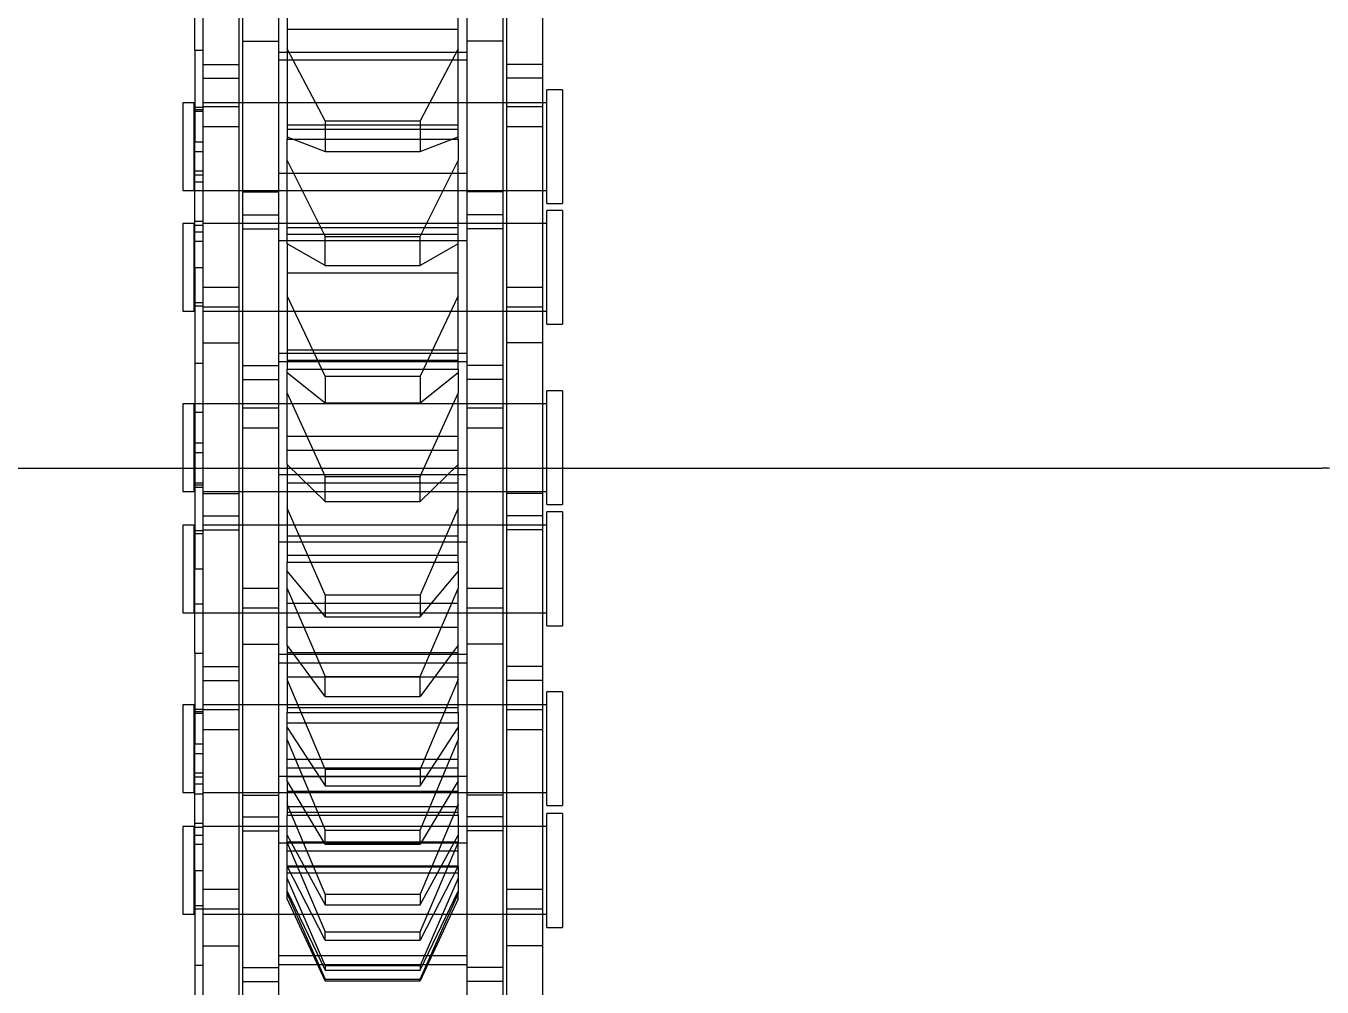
# Model space of a CAD drawing. Header units: metres. Extents: x 0 to 63075, y 0 to 44550.
# Drawn here: x 14120.7 to 14175.4, y 30838.2 to 30878.7 of the extents above; entities that cross this region are included whole.
import ezdxf

# ---------------------------------------------------------------- set-up
doc = ezdxf.new("R2010")
doc.units = ezdxf.units.M
doc.header["$LTSCALE"] = 75
doc.linetypes.add('HIDDEN2', pattern=[4.7625, 3.175, -1.5875])
for name, color, linetype in [('SDM', 7, 'Continuous'), ('SL1', 8, 'Continuous'), ('SL4', 4, 'Continuous'), ('ST1', 7, 'HIDDEN2')]:
    doc.layers.add(name, color=color, linetype=linetype)

# ---------------------------------------------------------------- blocks, each defined once
blk = doc.blocks.new('A$Cf5d57027')
at = {"layer": 'SL1'}
for radius, start, end in [(1221.5, 121.074746, 67.294357), (1158, 122.987753, 69.370009), (1150, 123.246853, 69.219881)]:
    blk.add_arc((6187.34, 9148.648), radius, start, end, dxfattribs=at)
blk = doc.blocks.new('A$Ca53c419a')
at = {"layer": 'SL4'}
blk.add_line((4459.475, 486.24), (4459.475, 421), dxfattribs=at)
blk.add_arc((4454.475, 421), 5, 270, 0, dxfattribs=at)
at = {"layer": 'ST1'}
for p, q in [((4444.373, 469), (4440.683, 469)), ((4440.683, 469), (4440.683, 468.526)), ((4444.373, 468.526), (4444.373, 469)), ((4445.813, 469), (4445.81, 469)), ((4445.81, 469), (4445.81, 468.526)), ((4449.5, 469), (4445.813, 469)), ((4449.5, 468.526), (4449.5, 469)), ((4457.072, 469), (4453.382, 469)), ((4453.382, 469), (4453.382, 468.526)), ((4457.072, 468.526), (4457.072, 469)), ((4458.491, 469), (4458.488, 469)), ((4458.488, 469), (4458.488, 468.526)), ((4462.178, 469), (4458.491, 469)), ((4462.178, 468.526), (4462.178, 469)), ((4469.772, 469), (4466.082, 469)), ((4466.082, 469), (4466.082, 468.526)), ((4469.772, 468.526), (4469.772, 469)), ((4471.17, 469), (4471.167, 469)), ((4471.167, 469), (4471.167, 468.526)), ((4474.857, 469), (4471.17, 469)), ((4474.857, 468.526), (4474.857, 469)), ((4442.528, 468.489), (4429.828, 468.489)), ((4439.353, 468.157), (4433.003, 468.157)), ((4438.529, 468.157), (4438.529, 468.489)), ((4439.353, 468.157), (4439.353, 466.637)), ((4448.448, 468.157), (4439.353, 468.157)), ((4440.683, 468.526), (4444.373, 468.526)), ((4440.683, 468.157), (4440.683, 466.637)), ((4440.683, 468.157), (4440.683, 453.659)), ((4440.897, 466.637), (4440.897, 468.157)), ((4440.908, 468.489), (4440.908, 468.157)), ((4441.052, 468.526), (4441.052, 468.157)), ((4441.735, 468.157), (4441.735, 466.637)), ((4442.528, 468.489), (4442.528, 468.157)), ((4442.528, 468.489), (4445.758, 468.489)), ((4443.635, 468.489), (4443.635, 468.157)), ((4444.004, 468.157), (4444.004, 468.526)), ((4444.343, 468.489), (4444.343, 468.157)), ((4444.373, 466.637), (4444.373, 468.157)), ((4444.373, 453.659), (4444.373, 468.157)), ((4444.516, 468.489), (4444.516, 468.157)), ((4445.758, 468.489), (4445.758, 468.157)), ((4445.758, 468.489), (4447.863, 468.489)), ((4445.81, 468.526), (4449.5, 468.526)), ((4445.81, 468.157), (4445.81, 466.637)), ((4445.81, 468.157), (4445.81, 453.659)), ((4446.179, 468.526), (4446.179, 468.157)), ((4446.464, 468.489), (4446.464, 468.157)), ((4446.636, 468.489), (4446.636, 468.157)), ((4447.447, 468.489), (4447.447, 468.157)), ((4447.863, 468.489), (4447.863, 468.157)), ((4451.675, 468.489), (4447.863, 468.489)), ((4449.307, 468.157), (4448.448, 468.157)), ((4448.448, 466.637), (4448.448, 468.157)), ((4449.131, 468.157), (4449.131, 468.526)), ((4449.22, 468.489), (4449.22, 468.157)), ((4458.402, 468.157), (4449.307, 468.157)), ((4449.307, 468.157), (4449.307, 466.637)), ((4449.323, 468.489), (4449.323, 468.157)), ((4449.5, 466.637), (4449.5, 468.157)), ((4449.5, 453.659), (4449.5, 468.157)), ((4450.532, 468.157), (4450.532, 466.637)), ((4451.117, 468.157), (4451.117, 466.637)), ((4451.675, 468.489), (4455.227, 468.489)), ((4451.675, 468.489), (4451.675, 468.157)), ((4453.382, 468.526), (4457.072, 468.526)), ((4453.382, 468.489), (4453.382, 466.637)), ((4453.382, 468.157), (4453.382, 453.659)), ((4453.751, 468.526), (4453.751, 468.157)), ((4455.227, 468.489), (4455.227, 468.157)), ((4467.927, 468.489), (4455.227, 468.489)), ((4456.703, 468.157), (4456.703, 468.526)), ((4456.847, 468.489), (4456.847, 468.157)), ((4456.872, 468.157), (4456.872, 466.637)), ((4457.072, 466.637), (4457.072, 468.157)), ((4457.072, 453.659), (4457.072, 468.157)), ((4457.456, 468.157), (4457.456, 466.637)), ((4458.402, 468.157), (4458.402, 466.637)), ((4464.752, 468.157), (4458.402, 468.157)), ((4458.488, 468.526), (4462.178, 468.526)), ((4458.488, 468.157), (4458.488, 466.637)), ((4458.488, 468.157), (4458.488, 453.659)), ((4458.665, 468.489), (4458.665, 468.157)), ((4458.769, 468.489), (4458.769, 468.157)), ((4458.857, 468.526), (4458.857, 468.157)), ((4460.126, 468.489), (4460.126, 468.157)), ((4460.541, 468.489), (4460.541, 468.157)), ((4461.809, 468.157), (4461.809, 468.526)), ((4462.178, 466.637), (4462.178, 468.489)), ((4462.178, 453.659), (4462.178, 468.157)), ((4463.885, 468.157), (4463.885, 468.489)), ((4464.752, 468.157), (4464.752, 466.637)), ((4473.847, 468.157), (4464.752, 468.157)), ((4466.082, 468.526), (4469.772, 468.526)), ((4466.082, 468.157), (4466.082, 466.637)), ((4466.082, 468.157), (4466.082, 453.659)), ((4466.253, 466.637), (4466.253, 468.157)), ((4466.308, 468.489), (4466.308, 468.157)), ((4466.451, 468.526), (4466.451, 468.157)), ((4467.092, 468.157), (4467.092, 466.637)), ((4467.927, 468.489), (4467.927, 468.157)), ((4467.927, 468.489), (4471.158, 468.489)), ((4469.034, 468.489), (4469.034, 468.157)), ((4469.403, 468.157), (4469.403, 468.526)), ((4469.7, 468.489), (4469.7, 468.157)), ((4469.772, 466.637), (4469.772, 468.157)), ((4469.772, 453.659), (4469.772, 468.157)), ((4469.873, 468.489), (4469.873, 468.157)), ((4471.158, 468.489), (4471.158, 468.157)), ((4471.158, 468.489), (4473.219, 468.489)), ((4471.167, 468.526), (4474.857, 468.526)), ((4471.167, 468.157), (4471.167, 466.637)), ((4471.167, 468.157), (4471.167, 453.659)), ((4471.536, 468.526), (4471.536, 468.157)), ((4471.82, 468.489), (4471.82, 468.157)), ((4471.993, 468.489), (4471.993, 468.157)), ((4472.804, 468.489), (4472.804, 468.157)), ((4473.219, 468.489), (4473.219, 468.157)), ((4477.075, 468.489), (4473.219, 468.489)), ((4474.707, 468.157), (4473.847, 468.157)), ((4473.847, 466.637), (4473.847, 468.157)), ((4474.488, 468.157), (4474.488, 468.526)), ((4474.576, 468.489), (4474.576, 468.157)), ((4474.68, 468.489), (4474.68, 468.157)), ((4483.802, 468.157), (4474.707, 468.157)), ((4474.707, 468.157), (4474.707, 466.637)), ((4474.857, 466.637), (4474.857, 468.157)), ((4474.857, 453.659), (4474.857, 468.157)), ((4475.889, 468.157), (4475.889, 466.637)), ((4476.473, 468.157), (4476.473, 466.637)), ((4477.075, 468.489), (4480.627, 468.489)), ((4477.075, 468.489), (4477.075, 468.157)), ((4439.353, 466.637), (4433.003, 466.637)), ((4445.703, 466.485), (4436.608, 466.485)), ((4437.854, 466.485), (4437.854, 464.965)), ((4438.438, 466.485), (4438.438, 464.965)), ((4448.448, 466.637), (4439.353, 466.637)), ((4440.683, 466.485), (4440.683, 464.965)), ((4444.193, 466.485), (4444.193, 464.965)), ((4444.373, 464.965), (4444.373, 466.485)), ((4444.778, 466.485), (4444.778, 464.965)), ((4445.703, 466.485), (4445.703, 464.965)), ((4452.053, 466.485), (4445.703, 466.485)), ((4445.81, 466.485), (4445.81, 464.965)), ((4449.307, 466.637), (4448.448, 466.637)), ((4458.402, 466.637), (4449.307, 466.637)), ((4449.5, 464.965), (4449.5, 466.485)), ((4452.053, 466.485), (4452.053, 464.965)), ((4461.148, 466.485), (4452.053, 466.485)), ((4453.382, 466.485), (4453.382, 464.965)), ((4453.575, 464.965), (4453.575, 466.485)), ((4454.413, 466.485), (4454.413, 464.965)), ((4457.072, 464.965), (4457.072, 466.485)), ((4464.752, 466.637), (4458.402, 466.637)), ((4458.488, 466.485), (4458.488, 464.965)), ((4462.007, 466.485), (4461.148, 466.485)), ((4461.148, 464.965), (4461.148, 466.485)), ((4471.102, 466.485), (4462.007, 466.485)), ((4462.007, 466.485), (4462.007, 464.965)), ((4462.178, 464.965), (4462.178, 466.485)), ((4463.211, 466.485), (4463.211, 464.965)), ((4463.795, 466.485), (4463.795, 464.965)), ((4473.847, 466.637), (4464.752, 466.637)), ((4466.082, 466.485), (4466.082, 464.965)), ((4469.55, 466.485), (4469.55, 464.965)), ((4469.772, 464.965), (4469.772, 466.485)), ((4470.134, 466.485), (4470.134, 464.965)), ((4471.102, 466.485), (4471.102, 464.965)), ((4477.452, 466.485), (4471.102, 466.485)), ((4471.167, 466.485), (4471.167, 464.965)), ((4474.707, 466.637), (4473.847, 466.637)), ((4483.802, 466.637), (4474.707, 466.637)), ((4474.857, 464.965), (4474.857, 466.485)), ((4477.452, 466.485), (4477.452, 464.965)), ((4486.547, 466.485), (4477.452, 466.485)), ((4445.703, 464.965), (4436.608, 464.965)), ((4438.568, 464.965), (4438.568, 457.035)), ((4438.937, 457.035), (4438.937, 464.965)), ((4440.683, 464.965), (4440.683, 457.035)), ((4443.695, 464.965), (4443.695, 457.035)), ((4444.373, 457.035), (4444.373, 464.965)), ((4452.053, 464.965), (4445.703, 464.965)), ((4445.81, 464.965), (4445.81, 457.035)), ((4446.488, 457.035), (4446.488, 464.965)), ((4449.5, 457.035), (4449.5, 464.965)), ((4451.268, 464.965), (4451.268, 457.035)), ((4451.615, 457.035), (4451.615, 464.965)), ((4461.148, 464.965), (4452.053, 464.965)), ((4453.382, 464.965), (4453.382, 457.035)), ((4456.373, 464.965), (4456.373, 457.035)), ((4457.072, 457.035), (4457.072, 464.965)), ((4458.488, 464.965), (4458.488, 457.035)), ((4459.188, 457.035), (4459.188, 464.965)), ((4462.007, 464.965), (4461.148, 464.965)), ((4471.102, 464.965), (4462.007, 464.965)), ((4462.178, 457.035), (4462.178, 464.965)), ((4463.967, 464.965), (4463.967, 457.035)), ((4464.293, 457.035), (4464.293, 464.965)), ((4466.082, 464.965), (4466.082, 457.035)), ((4469.052, 464.965), (4469.052, 457.035)), ((4469.772, 457.035), (4469.772, 464.965)), ((4477.452, 464.965), (4471.102, 464.965)), ((4471.167, 464.965), (4471.167, 457.035)), ((4471.887, 457.035), (4471.887, 464.965)), ((4474.857, 457.035), (4474.857, 464.965)), ((4476.667, 464.965), (4476.667, 457.035)), ((4476.972, 457.035), (4476.972, 464.965)), ((4486.547, 464.965), (4477.452, 464.965)), ((4437.873, 463), (4441.326, 464.6)), ((4441.545, 464.6), (4437.949, 463)), ((4441.652, 464.6), (4438.333, 463)), ((4438.526, 463), (4442.208, 464.6)), ((4439.593, 463), (4442.708, 464.6)), ((4443.693, 464.6), (4439.935, 463)), ((4444.011, 464.6), (4441.076, 463)), ((4441.326, 464.6), (4441.545, 464.6)), ((4441.532, 463), (4445.323, 464.6)), ((4441.545, 464.6), (4442.679, 464.6)), ((4442.43, 464.6), (4442.43, 457.4)), ((4442.679, 464.6), (4442.679, 457.4)), ((4442.708, 464.6), (4443.693, 464.6)), ((4442.725, 464.6), (4442.725, 457.4)), ((4443.357, 464.6), (4443.357, 457.4)), ((4443.631, 463), (4446.306, 464.6)), ((4443.693, 464.6), (4444.852, 464.6)), ((4443.73, 464.6), (4443.73, 457.4)), ((4448.027, 464.6), (4444.228, 463)), ((4444.852, 464.6), (4444.852, 457.4)), ((4446.306, 464.6), (4444.852, 464.6)), ((4444.988, 464.6), (4444.988, 457.4)), ((4445.206, 457.4), (4445.206, 464.6)), ((4445.845, 457.4), (4445.845, 464.6)), ((4448.546, 464.6), (4446.09, 463)), ((4446.306, 464.6), (4448.027, 464.6)), ((4446.481, 464.6), (4446.481, 457.4)), ((4446.793, 463), (4450.572, 464.6)), ((4446.833, 457.4), (4446.833, 464.6)), ((4447.215, 464.6), (4447.215, 457.4)), ((4448.027, 464.6), (4449.174, 464.6)), ((4448.731, 457.4), (4448.731, 464.6)), ((4449.174, 464.6), (4449.174, 457.4)), ((4452.008, 464.6), (4449.174, 464.6)), ((4449.395, 464.6), (4449.395, 457.4)), ((4449.857, 463), (4452.008, 464.6)), ((4450.673, 457.4), (4450.673, 464.6)), ((4454.408, 464.6), (4450.69, 463)), ((4451.702, 464.6), (4451.702, 457.4)), ((4452.008, 464.6), (4454.408, 464.6)), ((4452.773, 464.6), (4452.773, 457.4)), ((4455.111, 464.6), (4453.212, 463)), ((4453.768, 457.4), (4453.768, 464.6)), ((4454.141, 463), (4457.786, 464.6)), ((4454.408, 464.6), (4455.506, 464.6)), ((4455.506, 464.6), (4455.506, 457.4)), ((4459.628, 464.6), (4455.506, 464.6)), ((4455.806, 464.6), (4455.806, 457.4)), ((4456.604, 457.4), (4456.604, 464.6)), ((4458.071, 463), (4459.628, 464.6)), ((4458.851, 464.6), (4458.851, 457.4)), ((4462.631, 464.6), (4459.114, 463)), ((4459.628, 464.6), (4462.631, 464.6)), ((4460.225, 464.6), (4460.225, 457.4)), ((4460.797, 457.4), (4460.797, 464.6)), ((4463.496, 464.6), (4462.215, 463)), ((4462.631, 464.6), (4463.645, 464.6)), ((4463.339, 463), (4466.733, 464.6)), ((4463.645, 464.6), (4463.645, 457.4)), ((4468.922, 464.6), (4463.645, 464.6)), ((4464.013, 464.6), (4464.013, 457.4)), ((4464.435, 457.4), (4464.435, 464.6)), ((4467.7, 464.6), (4467.7, 457.4)), ((4468.009, 463), (4468.922, 464.6)), ((4468.922, 464.6), (4472.432, 464.6)), ((4472.432, 464.6), (4469.228, 463)), ((4469.332, 464.6), (4469.332, 457.4)), ((4469.591, 457.4), (4469.591, 464.6)), ((4472.432, 464.6), (4473.329, 464.6)), ((4473.43, 464.6), (4472.809, 463)), ((4473.329, 464.6), (4473.329, 457.4)), ((4479.591, 464.6), (4473.329, 464.6)), ((4473.754, 464.6), (4473.754, 457.4)), ((4473.914, 457.4), (4473.914, 464.6)), ((4474.092, 463), (4477.126, 464.6)), ((4477.963, 464.6), (4477.963, 457.4)), ((4437.873, 463), (4437.949, 463)), ((4437.873, 463), (4437.873, 459)), ((4437.949, 463), (4437.949, 459)), ((4438.333, 463), (4438.333, 459)), ((4438.526, 463), (4438.333, 463)), ((4438.526, 463), (4438.526, 459)), ((4439.593, 463), (4439.935, 463)), ((4439.593, 463), (4439.593, 459)), ((4439.935, 463), (4439.935, 459)), ((4441.076, 463), (4441.076, 459)), ((4441.532, 463), (4441.076, 463)), ((4441.532, 463), (4441.532, 459)), ((4443.631, 463), (4444.228, 463)), ((4443.631, 463), (4443.631, 459)), ((4444.228, 463), (4444.228, 459)), ((4446.09, 463), (4446.09, 459)), ((4446.793, 463), (4446.09, 463)), ((4446.793, 463), (4446.793, 459)), ((4449.857, 463), (4450.69, 463)), ((4449.857, 463), (4449.857, 459)), ((4450.69, 463), (4450.69, 459)), ((4453.212, 463), (4453.212, 459)), ((4454.141, 463), (4453.212, 463)), ((4454.141, 463), (4454.141, 459)), ((4458.071, 463), (4459.114, 463)), ((4458.071, 463), (4458.071, 459)), ((4459.114, 463), (4459.114, 459)), ((4462.215, 463), (4462.215, 459)), ((4463.339, 463), (4462.215, 463)), ((4463.339, 463), (4463.339, 459)), ((4468.009, 463), (4468.009, 459)), ((4468.009, 463), (4469.228, 463)), ((4469.228, 463), (4469.228, 459)), ((4472.809, 463), (4472.809, 459)), ((4474.092, 463), (4472.809, 463)), ((4474.092, 463), (4474.092, 459)), ((4441.326, 457.4), (4437.873, 459)), ((4437.873, 459), (4437.949, 459)), ((4437.949, 459), (4441.545, 457.4)), ((4438.333, 459), (4441.652, 457.4)), ((4438.526, 459), (4438.333, 459)), ((4442.208, 457.4), (4438.526, 459)), ((4442.708, 457.4), (4439.593, 459)), ((4439.593, 459), (4439.935, 459)), ((4439.935, 459), (4443.693, 457.4)), ((4441.076, 459), (4444.011, 457.4)), ((4441.532, 459), (4441.076, 459)), ((4445.323, 457.4), (4441.532, 459)), ((4446.306, 457.4), (4443.631, 459)), ((4443.631, 459), (4444.228, 459)), ((4444.228, 459), (4448.027, 457.4)), ((4446.09, 459), (4448.546, 457.4)), ((4446.793, 459), (4446.09, 459)), ((4450.572, 457.4), (4446.793, 459)), ((4452.008, 457.4), (4449.857, 459)), ((4449.857, 459), (4450.69, 459)), ((4450.69, 459), (4454.408, 457.4)), ((4453.212, 459), (4455.111, 457.4)), ((4454.141, 459), (4453.212, 459)), ((4457.786, 457.4), (4454.141, 459)), ((4459.628, 457.4), (4458.071, 459)), ((4458.071, 459), (4459.114, 459)), ((4459.114, 459), (4462.631, 457.4)), ((4462.215, 459), (4463.496, 457.4)), ((4463.339, 459), (4462.215, 459)), ((4466.733, 457.4), (4463.339, 459)), ((4468.009, 459), (4469.228, 459)), ((4468.922, 457.4), (4468.009, 459)), ((4469.228, 459), (4472.432, 457.4)), ((4472.809, 459), (4473.43, 457.4)), ((4474.092, 459), (4472.809, 459)), ((4477.126, 457.4), (4474.092, 459)), ((4441.326, 457.4), (4441.545, 457.4)), ((4442.679, 457.4), (4441.545, 457.4)), ((4442.708, 457.4), (4443.693, 457.4)), ((4444.852, 457.4), (4443.693, 457.4)), ((4444.852, 457.4), (4446.306, 457.4)), ((4446.306, 457.4), (4448.027, 457.4)), ((4449.174, 457.4), (4448.027, 457.4)), ((4449.174, 457.4), (4452.008, 457.4)), ((4452.008, 457.4), (4454.408, 457.4)), ((4455.506, 457.4), (4454.408, 457.4)), ((4455.506, 457.4), (4459.628, 457.4)), ((4459.628, 457.4), (4462.631, 457.4)), ((4463.645, 457.4), (4462.631, 457.4)), ((4463.645, 457.4), (4468.922, 457.4)), ((4468.922, 457.4), (4472.432, 457.4)), ((4473.329, 457.4), (4472.432, 457.4)), ((4473.329, 457.4), (4479.591, 457.4)), ((4445.703, 457.035), (4436.608, 457.035)), ((4437.854, 455.515), (4437.854, 457.035)), ((4438.438, 455.515), (4438.438, 457.035)), ((4440.683, 457.035), (4440.683, 455.515)), ((4444.193, 455.515), (4444.193, 457.035)), ((4444.373, 455.515), (4444.373, 457.035)), ((4444.778, 455.515), (4444.778, 457.035)), ((4445.703, 455.515), (4445.703, 457.035)), ((4452.053, 457.035), (4445.703, 457.035)), ((4445.81, 457.035), (4445.81, 455.515)), ((4449.5, 455.515), (4449.5, 457.035)), ((4452.053, 455.515), (4452.053, 457.035)), ((4461.148, 457.035), (4452.053, 457.035)), ((4453.382, 457.035), (4453.382, 455.515)), ((4453.575, 455.515), (4453.575, 457.035)), ((4454.413, 457.035), (4454.413, 455.515)), ((4457.072, 455.515), (4457.072, 457.035)), ((4458.488, 457.035), (4458.488, 455.515)), ((4462.007, 457.035), (4461.148, 457.035)), ((4461.148, 455.515), (4461.148, 457.035)), ((4471.102, 457.035), (4462.007, 457.035)), ((4462.007, 457.035), (4462.007, 455.515)), ((4462.178, 455.515), (4462.178, 457.035)), ((4463.211, 455.515), (4463.211, 457.035)), ((4463.795, 455.515), (4463.795, 457.035)), ((4466.082, 457.035), (4466.082, 455.515)), ((4469.55, 455.515), (4469.55, 457.035)), ((4469.772, 455.515), (4469.772, 457.035)), ((4470.134, 455.515), (4470.134, 457.035)), ((4471.102, 455.515), (4471.102, 457.035)), ((4477.452, 457.035), (4471.102, 457.035)), ((4471.167, 457.035), (4471.167, 455.515)), ((4474.857, 455.515), (4474.857, 457.035)), ((4477.452, 455.515), (4477.452, 457.035)), ((4486.547, 457.035), (4477.452, 457.035)), ((4445.703, 455.515), (4436.608, 455.515)), ((4452.053, 455.515), (4445.703, 455.515)), ((4461.148, 455.515), (4452.053, 455.515)), ((4462.007, 455.515), (4461.148, 455.515)), ((4471.102, 455.515), (4462.007, 455.515)), ((4477.452, 455.515), (4471.102, 455.515)), ((4486.547, 455.515), (4477.452, 455.515)), ((4439.353, 455.363), (4433.003, 455.363)), ((4439.353, 453.843), (4439.353, 455.363)), ((4448.448, 455.363), (4439.353, 455.363)), ((4440.683, 455.363), (4440.683, 453.843)), ((4440.897, 453.843), (4440.897, 455.363)), ((4441.735, 455.363), (4441.735, 453.843)), ((4444.373, 453.843), (4444.373, 455.363)), ((4445.81, 455.363), (4445.81, 453.843)), ((4449.307, 455.363), (4448.448, 455.363)), ((4448.448, 453.843), (4448.448, 455.363)), ((4458.402, 455.363), (4449.307, 455.363)), ((4449.307, 455.363), (4449.307, 453.843)), ((4449.5, 453.843), (4449.5, 455.363)), ((4450.532, 453.843), (4450.532, 455.363)), ((4451.117, 453.843), (4451.117, 455.363)), ((4453.382, 455.363), (4453.382, 453.843)), ((4456.872, 453.843), (4456.872, 455.363)), ((4457.072, 453.843), (4457.072, 455.363)), ((4457.456, 453.843), (4457.456, 455.363)), ((4458.402, 453.843), (4458.402, 455.363)), ((4464.752, 455.363), (4458.402, 455.363)), ((4458.488, 455.363), (4458.488, 453.843)), ((4462.178, 453.843), (4462.178, 455.363)), ((4464.752, 453.843), (4464.752, 455.363)), ((4473.847, 455.363), (4464.752, 455.363)), ((4466.082, 455.363), (4466.082, 453.843)), ((4466.253, 453.843), (4466.253, 455.363)), ((4467.092, 455.363), (4467.092, 453.843)), ((4469.772, 453.843), (4469.772, 455.363)), ((4471.167, 455.363), (4471.167, 453.843)), ((4474.707, 455.363), (4473.847, 455.363)), ((4473.847, 453.843), (4473.847, 455.363)), ((4483.802, 455.363), (4474.707, 455.363)), ((4474.707, 455.363), (4474.707, 453.843)), ((4474.857, 453.843), (4474.857, 455.363)), ((4475.889, 453.843), (4475.889, 455.363)), ((4476.473, 453.843), (4476.473, 455.363)), ((4439.353, 453.843), (4433.003, 453.843)), ((4448.448, 453.843), (4439.353, 453.843)), ((4449.307, 453.843), (4448.448, 453.843)), ((4458.402, 453.843), (4449.307, 453.843)), ((4464.752, 453.843), (4458.402, 453.843)), ((4473.847, 453.843), (4464.752, 453.843)), ((4474.707, 453.843), (4473.847, 453.843)), ((4483.802, 453.843), (4474.707, 453.843)), ((4440.129, 453.659), (4444.926, 453.659)), ((4440.129, 453.659), (4440.129, 453)), ((4444.926, 453), (4444.926, 453.659)), ((4445.257, 453.659), (4450.054, 453.659)), ((4445.257, 453.659), (4445.257, 453)), ((4450.054, 453), (4450.054, 453.659)), ((4452.829, 453.659), (4457.626, 453.659)), ((4452.829, 453.659), (4452.829, 453)), ((4457.626, 453), (4457.626, 453.659)), ((4457.935, 453.659), (4462.732, 453.659)), ((4457.935, 453.659), (4457.935, 453)), ((4462.732, 453), (4462.732, 453.659)), ((4465.529, 453.659), (4470.326, 453.659)), ((4465.529, 453.659), (4465.529, 453)), ((4470.326, 453), (4470.326, 453.659)), ((4470.613, 453.659), (4475.41, 453.659)), ((4470.613, 453.659), (4470.613, 453)), ((4475.41, 453), (4475.41, 453.659)), ((4444.926, 453), (4440.129, 453)), ((4445.261, 453), (4445.257, 453)), ((4450.054, 453), (4445.261, 453)), ((4457.626, 453), (4452.829, 453)), ((4457.939, 453), (4457.935, 453)), ((4462.732, 453), (4457.939, 453)), ((4470.326, 453), (4465.529, 453)), ((4470.617, 453), (4470.613, 453)), ((4475.41, 453), (4470.617, 453))]:
    blk.add_line(p, q, dxfattribs=at)

msp = doc.modelspace()

# ---------------------------------------------------------------- block references
at = {"layer": 'SDM'}
msp.add_blockref('A$Cf5d57027', (8259.513, 22502.833), dxfattribs=at)
at = {"layer": 'SDM', "rotation": 90}
msp.add_blockref('A$Ca53c419a', (14596.359, 26400.599), dxfattribs=at)

doc.saveas('drawing.dxf')
